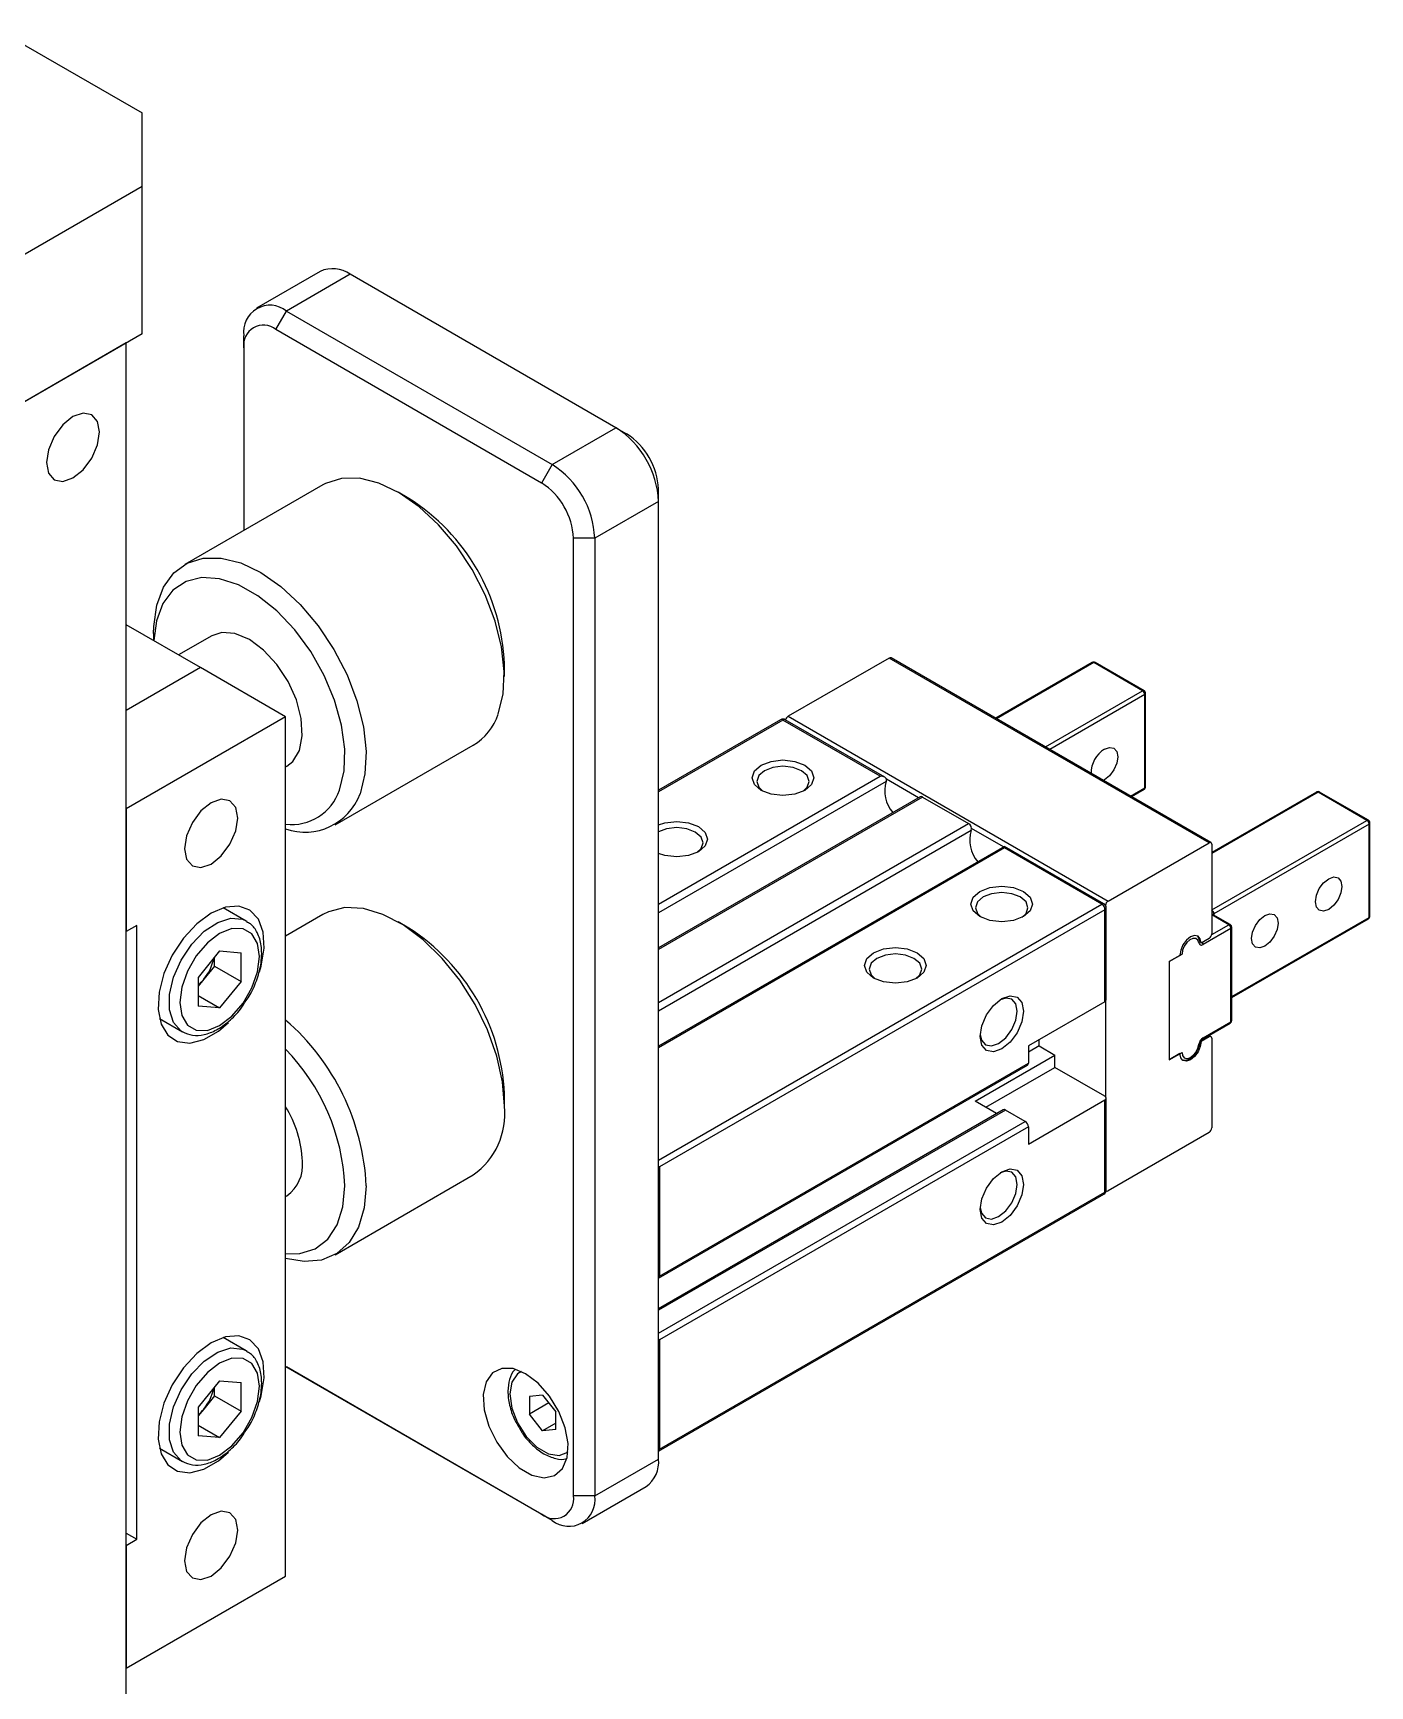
# Model space of a CAD drawing. Header units: millimetres. Extents: x 15 to 1802, y 5 to 899.
# Drawn here: x 1757.5 to 1801.9, y 798 to 853 of the extents above; entities that cross this region are included whole.
import ezdxf

# ---------------------------------------------------------------- set-up
doc = ezdxf.new("R2010")
doc.units = ezdxf.units.MM

msp = doc.modelspace()

# ---------------------------------------------------------------- linework, layer by layer
at = {"color": 7, "linetype": 'Continuous', "lineweight": 25}
for p, q in [((1756.488, 852.954), (1761.081, 850.303)), ((1761.081, 847.854), (1761.081, 850.303)), ((1761.081, 847.854), (1749.414, 841.118)), ((1761.081, 842.954), (1761.081, 847.854)), ((1767.006, 845.03), (1764.885, 843.805)), ((1768.006, 844.931), (1765.885, 843.706)), ((1776.845, 839.828), (1768.006, 844.931)), ((1765.531, 843.094), (1765.885, 843.706)), ((1765.885, 843.706), (1774.724, 838.604)), ((1761.081, 842.954), (1749.414, 836.219)), ((1760.551, 842.648), (1749.944, 836.525)), ((1760.551, 775.284), (1760.551, 842.648)), ((1764.471, 842.481), (1764.471, 842.89)), ((1774.37, 837.991), (1765.531, 843.094)), ((1764.471, 842.481), (1764.471, 836.416)), ((1774.724, 838.604), (1776.845, 839.828)), ((1776.845, 839.828), (1777.198, 839.624)), ((1774.724, 838.604), (1774.37, 837.991)), ((1767.097, 837.932), (1762.501, 835.279)), ((1778.259, 837.379), (1778.259, 837.787)), ((1769.951, 837.48), (1769.598, 837.685)), ((1778.259, 837.379), (1776.138, 836.154)), ((1778.259, 805.534), (1778.259, 837.379)), ((1776.138, 836.154), (1775.431, 836.154)), ((1775.431, 804.309), (1775.431, 836.154)), ((1776.138, 836.154), (1776.138, 804.309)), ((1763.025, 831.851), (1760.551, 833.279)), ((1761.465, 832.99), (1761.465, 832.751)), ((1763.397, 832.91), (1762.294, 832.273)), ((1763.025, 831.851), (1760.551, 830.422)), ((1765.854, 830.218), (1763.025, 831.851)), ((1773.133, 831.561), (1773.133, 831.969)), ((1785.931, 832.171), (1782.572, 830.232)), ((1796.573, 826.027), (1785.931, 832.171)), ((1796.636, 826.033), (1785.994, 832.177)), ((1792.687, 832.022), (1789.475, 830.167)), ((1794.363, 831.078), (1792.737, 832.017)), ((1794.413, 831.083), (1792.787, 832.022)), ((1794.434, 827.853), (1794.434, 830.956)), ((1794.463, 827.894), (1794.463, 830.997)), ((1765.854, 830.218), (1760.551, 827.156)), ((1765.854, 801.639), (1765.854, 830.218)), ((1782.321, 830.117), (1778.259, 827.772)), ((1785.634, 828.24), (1782.396, 830.109)), ((1785.784, 828.204), (1782.471, 830.117)), ((1782.572, 830.232), (1793.214, 824.088)), ((1767.501, 826.619), (1772.097, 829.272)), ((1765.854, 828.555), (1765.897, 828.58)), ((1793.988, 827.562), (1794.413, 827.807)), ((1786.967, 827.557), (1778.259, 822.53)), ((1787.042, 827.549), (1788.568, 826.668)), ((1800.147, 827.715), (1796.662, 825.703)), ((1801.823, 826.772), (1800.197, 827.711)), ((1801.873, 826.777), (1800.247, 827.715)), ((1760.551, 827.156), (1760.551, 823.074)), ((1796.662, 823.792), (1801.823, 826.772)), ((1801.894, 826.649), (1796.732, 823.669)), ((1801.894, 823.546), (1801.894, 826.649)), ((1801.923, 823.587), (1801.923, 826.69)), ((1789.764, 825.906), (1778.259, 819.264)), ((1793.077, 823.994), (1789.764, 825.906)), ((1793.002, 823.986), (1789.764, 825.855)), ((1793.214, 824.088), (1796.573, 826.027)), ((1796.662, 825.976), (1796.662, 822.996)), ((1764.547, 823.423), (1763.783, 823.865)), ((1767.097, 823.643), (1765.854, 822.925)), ((1793.108, 823.802), (1778.294, 815.251)), ((1793.108, 820.74), (1793.108, 823.802)), ((1793.152, 820.838), (1793.152, 823.864)), ((1797.227, 823.302), (1796.662, 823.628)), ((1797.277, 823.307), (1796.712, 823.633)), ((1797.327, 820.876), (1801.873, 823.501)), ((1760.904, 823.278), (1760.551, 823.074)), ((1760.904, 802.864), (1760.904, 823.278)), ((1769.951, 823.191), (1769.598, 823.395)), ((1797.298, 823.179), (1796.373, 822.645)), ((1797.298, 820.077), (1797.298, 823.179)), ((1797.327, 820.117), (1797.327, 823.22)), ((1763.662, 822.429), (1762.951, 821.545)), ((1763.662, 822.429), (1764.372, 822.365)), ((1764.372, 821.417), (1764.372, 822.365)), ((1795.247, 822.077), (1795.672, 822.322)), ((1796.262, 822.753), (1796.261, 822.758)), ((1796.308, 822.69), (1796.291, 822.699)), ((1796.573, 822.843), (1796.308, 822.69)), ((1763.489, 821.928), (1763.133, 821.486)), ((1763.489, 821.928), (1763.489, 822.213)), ((1763.489, 821.928), (1764.372, 821.417)), ((1795.601, 822.281), (1795.247, 822.077)), ((1795.247, 822.077), (1795.247, 818.811)), ((1762.951, 821.545), (1762.951, 820.597)), ((1763.133, 821.486), (1762.951, 821.259)), ((1764.372, 821.417), (1763.662, 820.533)), ((1762.951, 820.944), (1763.662, 820.533)), ((1793.108, 820.74), (1790.563, 819.271)), ((1793.126, 820.755), (1793.126, 817.584)), ((1761.658, 820.184), (1762.423, 819.743)), ((1763.662, 820.533), (1762.951, 820.597)), ((1796.573, 819.577), (1796.308, 819.423)), ((1796.352, 819.497), (1797.277, 820.031)), ((1796.373, 819.542), (1797.298, 820.077)), ((1796.636, 819.583), (1796.568, 819.622)), ((1790.563, 819.271), (1790.563, 818.699)), ((1790.916, 819.27), (1790.563, 819.066)), ((1790.916, 819.27), (1790.916, 819.475)), ((1790.916, 819.27), (1791.447, 818.964)), ((1795.247, 818.811), (1795.672, 819.056)), ((1795.601, 819.015), (1795.247, 818.811)), ((1796.308, 819.423), (1796.291, 819.433)), ((1796.662, 819.525), (1796.662, 816.545)), ((1778.259, 811.546), (1790.532, 818.631)), ((1778.294, 811.617), (1790.563, 818.699)), ((1788.795, 817.434), (1791.447, 818.964)), ((1789.149, 817.229), (1791.447, 818.556)), ((1791.447, 818.556), (1791.447, 818.964)), ((1793.108, 817.597), (1791.447, 818.556)), ((1773.133, 817.272), (1773.133, 817.68)), ((1789.507, 817.023), (1788.795, 817.434)), ((1790.563, 816.005), (1793.108, 817.474)), ((1793.108, 814.412), (1793.108, 817.474)), ((1793.152, 814.473), (1793.152, 817.535)), ((1789.723, 817.147), (1778.259, 810.529)), ((1790.457, 816.76), (1789.798, 817.14)), ((1790.563, 816.576), (1778.294, 809.494)), ((1790.563, 816.576), (1790.563, 816.005)), ((1796.573, 816.392), (1793.214, 814.453)), ((1778.294, 815.251), (1778.294, 811.617)), ((1767.501, 812.329), (1772.097, 814.982)), ((1765.854, 814.265), (1765.897, 814.29)), ((1778.263, 805.792), (1793.077, 814.344)), ((1778.294, 805.86), (1793.108, 814.412)), ((1793.15, 814.448), (1793.152, 814.447)), ((1764.547, 809.134), (1763.783, 809.575)), ((1778.294, 809.494), (1778.294, 805.86)), ((1765.854, 808.613), (1774.37, 803.697)), ((1765.854, 808.613), (1765.885, 808.595)), ((1774.724, 803.493), (1765.885, 808.595)), ((1763.662, 808.139), (1762.951, 807.255)), ((1763.662, 808.139), (1764.372, 808.076)), ((1764.372, 807.128), (1764.372, 808.076)), ((1763.489, 807.638), (1763.133, 807.196)), ((1763.489, 807.638), (1763.489, 807.924)), ((1763.489, 807.638), (1764.372, 807.128)), ((1774.405, 807.654), (1773.963, 807.615)), ((1773.963, 807.615), (1773.963, 807.025)), ((1774.405, 807.654), (1774.847, 807.104)), ((1762.951, 807.255), (1762.951, 806.308)), ((1763.133, 807.196), (1762.951, 806.97)), ((1764.372, 807.128), (1763.662, 806.244)), ((1774.611, 807.399), (1773.963, 807.025)), ((1774.405, 806.476), (1773.963, 807.025)), ((1774.847, 806.515), (1774.847, 807.104)), ((1762.951, 806.654), (1763.662, 806.244)), ((1774.847, 806.731), (1774.405, 806.476)), ((1774.847, 806.515), (1774.405, 806.476)), ((1761.658, 805.895), (1762.423, 805.453)), ((1763.662, 806.244), (1762.951, 806.308)), ((1776.138, 804.309), (1778.259, 805.534)), ((1778.259, 805.789), (1778.263, 805.792)), ((1776.138, 804.309), (1775.431, 804.309)), ((1775.724, 803.394), (1777.845, 804.618)), ((1774.724, 803.493), (1774.37, 803.697)), ((1760.551, 803.068), (1760.904, 802.864)), ((1760.551, 802.66), (1760.904, 802.864)), ((1760.551, 802.66), (1760.551, 798.577)), ((1760.551, 798.577), (1765.854, 801.639))]:
    msp.add_line(p, q, dxfattribs=at)
at = {"color": 8, "linetype": 'Continuous', "lineweight": 25}
for p, q in [((1792.737, 832.017), (1789.504, 830.151)), ((1791.13, 829.212), (1794.363, 831.078)), ((1794.434, 830.956), (1791.272, 829.13)), ((1782.396, 830.109), (1778.259, 827.721)), ((1778.259, 823.983), (1785.634, 828.24)), ((1785.835, 828.07), (1778.259, 823.697)), ((1786.91, 827.524), (1785.842, 828.14)), ((1793.959, 827.579), (1794.434, 827.853)), ((1787.042, 827.549), (1778.259, 822.479)), ((1800.197, 827.711), (1796.662, 825.669)), ((1778.259, 820.717), (1788.568, 826.668)), ((1788.663, 826.437), (1778.259, 820.431)), ((1789.738, 825.891), (1788.673, 826.506)), ((1789.764, 825.855), (1778.259, 819.213)), ((1778.259, 815.475), (1793.002, 823.986)), ((1796.732, 823.669), (1796.732, 823.621)), ((1797.327, 820.91), (1801.894, 823.546)), ((1796.66, 822.974), (1797.227, 823.302)), ((1796.573, 819.577), (1796.532, 819.6)), ((1789.798, 817.14), (1778.259, 810.479)), ((1778.259, 809.719), (1790.457, 816.76))]:
    msp.add_line(p, q, dxfattribs=at)
at = {"color": 7, "linetype": 'Continuous', "lineweight": 25, "flags": 128}
for points in [[(1758.783, 838.158), (1759.121, 838.43), (1759.408, 838.817), (1759.599, 839.259), (1759.667, 839.688), (1759.599, 840.04), (1759.408, 840.261), (1759.121, 840.316), (1758.783, 840.199), (1758.445, 839.926), (1758.158, 839.539), (1757.966, 839.097), (1757.899, 838.668), (1757.966, 838.316), (1758.158, 838.096), (1758.445, 838.04), (1758.783, 838.158)], [(1772.928, 830.31), (1773.092, 830.967), (1773.13, 831.72), (1773.04, 832.541), (1772.826, 833.401), (1772.495, 834.267), (1772.06, 835.11), (1771.535, 835.898), (1770.941, 836.603), (1770.297, 837.2), (1769.629, 837.666), (1768.959, 837.986), (1768.313, 838.147), (1767.712, 838.144), (1767.18, 837.977), (1767.097, 837.932)], [(1761.465, 832.99), (1761.471, 833.217), (1761.573, 833.926), (1761.798, 834.527), (1762.139, 834.999), (1762.584, 835.324), (1763.116, 835.491), (1763.716, 835.494), (1764.363, 835.333), (1765.033, 835.013), (1765.701, 834.546), (1766.344, 833.95), (1766.939, 833.245), (1767.464, 832.457), (1767.899, 831.614), (1768.23, 830.747), (1768.444, 829.888), (1768.534, 829.067), (1768.496, 828.314), (1768.331, 827.656), (1768.331, 827.656)], [(1767.645, 827.781), (1767.798, 828.415), (1767.823, 829.143), (1767.717, 829.938), (1767.486, 830.765), (1767.139, 831.592), (1766.69, 832.383), (1766.157, 833.108), (1765.562, 833.736), (1764.93, 834.242), (1764.286, 834.604), (1763.657, 834.808), (1763.068, 834.846), (1762.545, 834.716), (1762.107, 834.424), (1761.773, 833.981), (1761.557, 833.405), (1761.469, 832.749)], [(1766.313, 829.098), (1766.411, 829.586), (1766.378, 830.159), (1766.217, 830.776), (1765.94, 831.391), (1765.567, 831.957), (1765.125, 832.434), (1764.649, 832.785), (1764.172, 832.985), (1763.73, 833.019), (1763.397, 832.91)], [(1765.897, 828.58), (1766.091, 828.733), (1766.313, 829.098)], [(1793.091, 829.139), (1793.26, 829.198), (1793.403, 829.17), (1793.499, 829.06), (1793.533, 828.884), (1793.499, 828.669), (1793.403, 828.448), (1793.26, 828.255), (1793.091, 828.118), (1793.056, 828.1)], [(1781.676, 828.606), (1782.008, 828.735), (1782.4, 828.78), (1782.793, 828.735), (1783.125, 828.606), (1783.347, 828.414), (1783.425, 828.188), (1783.347, 827.962), (1783.125, 827.77), (1782.793, 827.641), (1782.4, 827.596), (1782.008, 827.641), (1781.676, 827.77), (1781.453, 827.962), (1781.375, 828.188), (1781.453, 828.414), (1781.676, 828.606)], [(1783.068, 827.739), (1783.209, 827.872), (1783.275, 828.066), (1783.209, 828.259), (1783.019, 828.423), (1782.735, 828.532), (1782.4, 828.571), (1782.065, 828.532), (1781.782, 828.423), (1781.592, 828.259), (1781.525, 828.066), (1781.592, 827.872), (1781.733, 827.739)], [(1763.379, 827.36), (1763.041, 827.087), (1762.754, 826.7), (1762.562, 826.259), (1762.495, 825.829), (1762.562, 825.477), (1762.754, 825.257), (1763.041, 825.201), (1763.379, 825.319), (1763.717, 825.592), (1764.004, 825.979), (1764.196, 826.42), (1764.263, 826.85), (1764.196, 827.201), (1764.004, 827.422), (1763.717, 827.478), (1763.379, 827.36)], [(1778.259, 826.624), (1778.473, 826.694), (1778.865, 826.739), (1779.257, 826.694), (1779.59, 826.565), (1779.812, 826.373), (1779.89, 826.147), (1779.812, 825.921), (1779.59, 825.729), (1779.257, 825.6), (1778.865, 825.555), (1778.473, 825.6), (1778.259, 825.67)], [(1779.532, 825.698), (1779.673, 825.831), (1779.74, 826.024), (1779.673, 826.218), (1779.484, 826.382), (1779.2, 826.491), (1778.865, 826.53), (1778.53, 826.491), (1778.259, 826.389)], [(1789.764, 825.855), (1789.764, 825.877), (1789.764, 825.893), (1789.764, 825.903), (1789.764, 825.906)], [(1788.949, 824.407), (1789.282, 824.536), (1789.674, 824.581), (1790.067, 824.536), (1790.399, 824.407), (1790.621, 824.215), (1790.699, 823.989), (1790.621, 823.762), (1790.399, 823.57), (1790.067, 823.442), (1789.674, 823.397), (1789.282, 823.442), (1788.949, 823.57), (1788.727, 823.762), (1788.649, 823.989), (1788.727, 824.215), (1788.949, 824.407)], [(1800.993, 824.577), (1800.959, 824.363), (1800.863, 824.142), (1800.72, 823.948), (1800.551, 823.812), (1800.382, 823.753), (1800.238, 823.781), (1800.142, 823.891), (1800.109, 824.067), (1800.142, 824.282), (1800.238, 824.503), (1800.382, 824.696), (1800.551, 824.832), (1800.72, 824.891), (1800.863, 824.863), (1800.959, 824.753), (1800.993, 824.577)], [(1790.342, 823.54), (1790.483, 823.673), (1790.549, 823.866), (1790.483, 824.06), (1790.293, 824.224), (1790.009, 824.333), (1789.674, 824.371), (1789.339, 824.333), (1789.056, 824.224), (1788.866, 824.06), (1788.799, 823.866), (1788.866, 823.673), (1789.007, 823.54)], [(1763.379, 823.686), (1762.902, 823.335), (1762.46, 822.858), (1762.087, 822.292), (1761.809, 821.677), (1761.648, 821.06), (1761.615, 820.487), (1761.713, 819.999), (1761.935, 819.633), (1762.263, 819.417), (1762.675, 819.365), (1763.138, 819.483), (1763.62, 819.761), (1763.961, 820.053)], [(1764.992, 821.74), (1765.045, 821.922), (1765.143, 822.523), (1765.11, 823.059), (1764.949, 823.49), (1764.671, 823.783), (1764.297, 823.919), (1763.856, 823.885), (1763.379, 823.686)], [(1773.133, 817.272), (1773.069, 818.081), (1772.879, 818.935), (1772.571, 819.803), (1772.156, 820.653), (1771.648, 821.454), (1771.066, 822.179), (1770.431, 822.799), (1769.765, 823.294), (1769.094, 823.644), (1768.441, 823.838), (1767.829, 823.869), (1767.282, 823.735), (1767.097, 823.643)], [(1798.871, 823.353), (1798.838, 823.138), (1798.742, 822.917), (1798.598, 822.724), (1798.429, 822.587), (1798.26, 822.528), (1798.117, 822.556), (1798.021, 822.667), (1797.987, 822.842), (1798.021, 823.057), (1798.117, 823.278), (1798.26, 823.471), (1798.429, 823.608), (1798.598, 823.667), (1798.742, 823.639), (1798.838, 823.529), (1798.871, 823.353)], [(1764.988, 822.246), (1764.923, 822.682), (1764.734, 823), (1764.441, 823.17), (1764.072, 823.174), (1763.662, 823.012), (1763.252, 822.701), (1762.883, 822.27), (1762.589, 821.762), (1762.401, 821.226), (1762.336, 820.716), (1762.401, 820.28), (1762.589, 819.962), (1762.883, 819.793), (1763.252, 819.788), (1763.662, 819.95), (1764.072, 820.261), (1764.441, 820.692), (1764.734, 821.2), (1764.923, 821.736), (1764.988, 822.246)], [(1796.308, 822.69), (1796.281, 822.83), (1796.204, 822.919), (1796.09, 822.941), (1795.954, 822.894), (1795.819, 822.785), (1795.704, 822.63), (1795.628, 822.453), (1795.601, 822.281)], [(1785.414, 822.366), (1785.746, 822.495), (1786.139, 822.54), (1786.531, 822.495), (1786.864, 822.366), (1787.086, 822.174), (1787.164, 821.948), (1787.086, 821.721), (1786.864, 821.529), (1786.531, 821.401), (1786.139, 821.356), (1785.746, 821.401), (1785.414, 821.529), (1785.192, 821.721), (1785.114, 821.948), (1785.192, 822.174), (1785.414, 822.366)], [(1786.806, 821.499), (1786.947, 821.632), (1787.014, 821.825), (1786.947, 822.019), (1786.757, 822.183), (1786.474, 822.292), (1786.139, 822.33), (1785.804, 822.292), (1785.52, 822.183), (1785.33, 822.019), (1785.264, 821.825), (1785.33, 821.632), (1785.471, 821.499)], [(1796.233, 822.701), (1796.197, 822.793), (1796.128, 822.844), (1796.035, 822.845), (1795.931, 822.797), (1795.83, 822.707), (1795.746, 822.586), (1795.691, 822.452), (1795.672, 822.322)], [(1796.233, 822.701), (1796.24, 822.677), (1796.25, 822.657), (1796.264, 822.641), (1796.282, 822.631), (1796.302, 822.626), (1796.324, 822.627), (1796.348, 822.634), (1796.373, 822.645)], [(1788.954, 819.587), (1789.009, 819.94), (1789.166, 820.302), (1789.402, 820.619), (1789.679, 820.843), (1789.956, 820.939), (1790.191, 820.894), (1790.349, 820.713), (1790.404, 820.424), (1790.349, 820.072), (1790.191, 819.71), (1789.956, 819.393), (1789.679, 819.169), (1789.402, 819.073), (1789.166, 819.118), (1789.009, 819.299), (1788.954, 819.587)], [(1788.956, 819.652), (1789.001, 819.464), (1789.135, 819.309), (1789.336, 819.27), (1789.573, 819.353), (1789.81, 819.544), (1790.01, 819.814), (1790.144, 820.124), (1790.192, 820.424), (1790.144, 820.671), (1790.01, 820.825), (1789.81, 820.864), (1789.624, 820.808)], [(1796.308, 819.423), (1796.281, 819.252), (1796.204, 819.075), (1796.09, 818.92), (1795.954, 818.811), (1795.819, 818.764), (1795.704, 818.786), (1795.628, 818.875), (1795.601, 819.015)], [(1795.672, 819.056), (1795.691, 818.949), (1795.746, 818.878), (1795.83, 818.854), (1795.931, 818.88), (1796.035, 818.953), (1796.128, 819.061), (1796.197, 819.192), (1796.233, 819.326)], [(1778.259, 815.271), (1778.272, 815.264), (1778.294, 815.251)], [(1788.954, 813.831), (1789.009, 814.183), (1789.166, 814.545), (1789.402, 814.862), (1789.679, 815.086), (1789.956, 815.183), (1790.191, 815.137), (1790.349, 814.956), (1790.404, 814.668), (1790.349, 814.316), (1790.191, 813.953), (1789.956, 813.636), (1789.679, 813.412), (1789.402, 813.316), (1789.166, 813.362), (1789.009, 813.542), (1788.954, 813.831)], [(1765.854, 812.359), (1766.33, 812.365), (1766.84, 812.526), (1767.259, 812.848), (1767.571, 813.318), (1767.764, 813.916), (1767.829, 814.618)], [(1768.536, 814.618), (1768.473, 813.883), (1768.283, 813.247), (1767.975, 812.735), (1767.56, 812.365), (1767.052, 812.15), (1766.47, 812.098), (1765.854, 812.205)], [(1788.956, 813.896), (1789.001, 813.707), (1789.135, 813.553), (1789.336, 813.514), (1789.573, 813.596), (1789.81, 813.787), (1790.01, 814.058), (1790.144, 814.367), (1790.192, 814.668), (1790.144, 814.914), (1790.01, 815.068), (1789.81, 815.107), (1789.624, 815.052)], [(1763.379, 809.396), (1762.902, 809.045), (1762.46, 808.569), (1762.087, 808.002), (1761.809, 807.388), (1761.648, 806.771), (1761.615, 806.197), (1761.713, 805.71), (1761.935, 805.344), (1762.263, 805.127), (1762.675, 805.076), (1763.138, 805.194), (1763.62, 805.471), (1763.961, 805.764)], [(1764.992, 807.45), (1765.045, 807.633), (1765.143, 808.234), (1765.11, 808.769), (1764.949, 809.2), (1764.671, 809.494), (1764.297, 809.629), (1763.856, 809.596), (1763.379, 809.396)], [(1764.988, 807.957), (1764.923, 808.393), (1764.734, 808.711), (1764.441, 808.88), (1764.072, 808.884), (1763.662, 808.723), (1763.252, 808.411), (1762.883, 807.98), (1762.589, 807.472), (1762.401, 806.937), (1762.336, 806.426), (1762.401, 805.991), (1762.589, 805.672), (1762.883, 805.503), (1763.252, 805.499), (1763.662, 805.661), (1764.072, 805.972), (1764.441, 806.403), (1764.734, 806.911), (1764.923, 807.446), (1764.988, 807.957)], [(1773.84, 808.371), (1773.423, 808.539), (1773.043, 808.547), (1772.734, 808.395), (1772.523, 808.095), (1772.429, 807.674), (1772.461, 807.171), (1772.615, 806.629), (1772.878, 806.096), (1773.226, 805.621), (1773.629, 805.245), (1774.05, 805.002), (1774.453, 804.913), (1774.802, 804.986), (1775.064, 805.215), (1775.218, 805.579), (1775.25, 806.046), (1775.156, 806.575), (1774.945, 807.118), (1774.636, 807.628), (1774.257, 808.058), (1773.84, 808.371)], [(1763.379, 803.68), (1763.041, 803.407), (1762.754, 803.021), (1762.562, 802.579), (1762.495, 802.149), (1762.562, 801.798), (1762.754, 801.577), (1763.041, 801.522), (1763.379, 801.639), (1763.717, 801.912), (1764.004, 802.299), (1764.196, 802.741), (1764.263, 803.17), (1764.196, 803.522), (1764.004, 803.742), (1763.717, 803.798), (1763.379, 803.68)]]:
    msp.add_lwpolyline(points, dxfattribs=at)
at = {"color": 8, "linetype": 'Continuous', "lineweight": 25, "flags": 128}
for points in [[(1762.419, 819.745), (1762.384, 819.767), (1762.131, 820.049), (1761.999, 820.467), (1761.999, 820.984), (1762.131, 821.554), (1762.384, 822.127), (1762.734, 822.652), (1763.151, 823.082), (1763.597, 823.378), (1764.034, 823.515), (1764.422, 823.481), (1764.561, 823.415)], [(1762.419, 805.456), (1762.384, 805.478), (1762.131, 805.759), (1761.999, 806.177), (1761.999, 806.694), (1762.131, 807.265), (1762.384, 807.838), (1762.734, 808.363), (1763.151, 808.792), (1763.597, 809.089), (1764.034, 809.226), (1764.422, 809.191), (1764.561, 809.126)], [(1773.704, 808.442), (1773.566, 808.363), (1773.375, 808.092), (1773.309, 807.698), (1773.375, 807.227), (1773.566, 806.736), (1773.857, 806.285), (1774.215, 805.928), (1774.596, 805.709), (1774.953, 805.652), (1775.245, 805.767), (1775.247, 805.769)], [(1778.294, 805.86), (1778.272, 805.85), (1778.259, 805.845)]]:
    msp.add_lwpolyline(points, dxfattribs=at)
at = {"color": 7, "linetype": 'Continuous', "lineweight": 25}
for centre, radius, start, end in [((1767.42, 844.113), 1.006, 54.3815, 114.3077), ((1765.333, 843.03), 0.873, 50.7964, 189.2142), ((1765.117, 842.586), 0.655, 50.7969, 189.2141), ((1775.189, 837.239), 3.074, 2.6054, 57.3947), ((1775.956, 837.682), 2.305, 2.6055, 57.3944), ((1773.067, 836.015), 3.074, 2.6054, 57.3947), ((1773.128, 836.05), 2.305, 2.6055, 57.3944), ((1766.303, 831.701), 6.835, 2.2527, 57.7419), ((1785.968, 832.12), 0.0629, 65.6813, 125.6273), ((1792.737, 831.935), 0.1, 60.0027, 119.9973), ((1794.281, 830.949), 0.154, 2.6062, 57.395), ((1794.363, 830.997), 0.1, 0, 60.0027), ((1771.114, 830.91), 1.911, 300.9652, 341.6713), ((1782.396, 829.987), 0.15, 60.0027, 119.9973), ((1782.677, 830.069), 0.194, 122.6628, 168.5266), ((1793.576, 828.351), 0.926, 121.5962, 181.0114), ((1786.873, 827.746), 1.088, 162.6649, 221.1694), ((1785.748, 828.115), 0.0976, 332.7714, 1.7117), ((1794.363, 827.894), 0.1, 299.9973, 0), ((1766.061, 828.303), 1.668, 262.8744, 341.7717), ((1766.507, 828.323), 1.942, 250.3363, 339.9138), ((1786.998, 827.492), 0.0722, 52.8865, 115.797), ((1800.197, 827.629), 0.1, 60.0027, 119.9973), ((1801.741, 826.642), 0.154, 2.6047, 57.3965), ((1801.823, 826.69), 0.1, 0, 60.0027), ((1788.468, 826.492), 0.203, 344.4246, 60.3662), ((1789.702, 826.113), 1.088, 162.6649, 221.1694), ((1796.608, 825.985), 0.0546, 350.7872, 129.2021), ((1792.878, 823.792), 0.231, 2.6062, 57.3954), ((1793.002, 823.864), 0.15, 0, 60.0027), ((1793.32, 823.925), 0.195, 122.8259, 173.2483), ((1796.579, 823.662), 0.154, 2.6047, 57.3965), ((1801.823, 823.587), 0.1, 299.9973, 0), ((1766.232, 817.37), 6.908, 2.5703, 57.4243), ((1796.47, 823.005), 0.192, 302.606, 357.394), ((1797.144, 823.172), 0.154, 2.6048, 57.3952), ((1797.227, 823.22), 0.1, 0, 60.0027), ((1795.604, 822.449), 0.144, 269.062, 298.0514), ((1761.871, 822.516), 1.629, 320.7801, 348.3017), ((1761.995, 822.392), 1.455, 311.0705, 321.4577), ((1760.804, 814.263), 7.741, 2.6341, 49.2786), ((1797.227, 820.117), 0.1, 299.9973, 0), ((1796.608, 819.534), 0.0546, 350.7862, 129.2031), ((1760.861, 814.287), 6.976, 2.7254, 44.3004), ((1796.543, 819.28), 0.313, 122.9006, 171.55), ((1790.491, 818.69), 0.0719, 304.0579, 7.2527), ((1793.085, 817.535), 0.0655, 290.7839, 69.221), ((1762.681, 815.275), 3.737, 2.4432, 31.9055), ((1770.669, 817.007), 2.477, 305.1834, 6.1288), ((1789.755, 817.08), 0.0742, 53.8425, 114.8476), ((1790.333, 816.566), 0.231, 2.6058, 57.395), ((1796.47, 816.554), 0.192, 302.606, 357.394), ((1765.176, 815.306), 1.246, 305.3793, 5.9328), ((1793.002, 814.473), 0.15, 299.9973, 0), ((1793.178, 814.502), 0.0608, 242.4717, 306.5497), ((1761.871, 808.226), 1.629, 320.7777, 348.3042), ((1761.995, 808.103), 1.455, 311.0705, 321.4577), ((1777.279, 805.426), 0.986, 305.0144, 6.2977), ((1774.784, 804.204), 0.655, 230.7967, 9.214), ((1775.276, 804.169), 0.873, 230.7968, 9.214)]:
    msp.add_arc(centre, radius, start, end, dxfattribs=at)
at = {"color": 8, "linetype": 'Continuous', "lineweight": 25}
for centre, radius, start, end in [((1792.708, 831.976), 0.0503, 54.3797, 114.3108), ((1792.766, 831.976), 0.0503, 65.6927, 125.6169), ((1794.393, 831.037), 0.0503, 65.6927, 125.6169), ((1794.413, 831.002), 0.0503, 294.3843, 354.2914), ((1782.352, 830.048), 0.0755, 54.3833, 114.3002), ((1782.44, 830.048), 0.0754, 65.6956, 125.617), ((1794.385, 827.847), 0.0493, 305.017, 6.2946), ((1794.413, 827.899), 0.0503, 294.3843, 354.2914), ((1800.168, 827.67), 0.0503, 54.3797, 114.3108), ((1800.226, 827.67), 0.0503, 65.6927, 125.6169), ((1801.853, 826.731), 0.0503, 65.6927, 125.6169), ((1801.873, 826.695), 0.0503, 294.38, 354.2957), ((1793.046, 823.925), 0.0754, 65.6956, 125.617), ((1793.077, 823.871), 0.0754, 294.3776, 354.3046), ((1796.691, 823.588), 0.0503, 65.6927, 125.6169), ((1796.756, 823.62), 0.0543, 115.5781, 161.4561), ((1801.845, 823.541), 0.0493, 305.0125, 6.2991), ((1801.873, 823.592), 0.0503, 294.38, 354.2957), ((1797.257, 823.261), 0.0503, 65.6927, 125.6169), ((1797.277, 823.225), 0.0503, 294.374, 354.3018), ((1796.201, 822.752), 0.0604, 302.1178, 5.1603), ((1796.229, 822.64), 0.144, 1.9553, 31.1443), ((1797.277, 820.122), 0.0503, 294.374, 354.3018), ((1797.25, 820.071), 0.0479, 304.0496, 7.262), ((1796.225, 819.363), 0.0383, 282.9849, 345.1005), ((1796.323, 819.538), 0.0504, 305.985, 5.6024), ((1793.037, 814.403), 0.0719, 304.0579, 7.2527), ((1793.077, 814.481), 0.0754, 294.3776, 354.3046), ((1778.221, 805.852), 0.0739, 305.0143, 6.2964)]:
    msp.add_arc(centre, radius, start, end, dxfattribs=at)
at = {"color": 7, "linetype": 'Continuous', "lineweight": 25}
for centre, major_axis, ratio, start_param, end_param in [((1785.634, 828.118), (0.212, 0), 0.577382, 0, 1.570796), ((1793.002, 820.924), (-0.106, 0.184), 0.577335, 3.141552, 3.92695), ((1778.188, 811.678), (0.106, 0.184), 0.577335, 4.417914, 4.71243), ((1778.188, 809.555), (0.15, -0.087), 0.00007, 0.785439, 1.079954)]:
    msp.add_ellipse(centre, major_axis=major_axis, ratio=ratio, start_param=start_param, end_param=end_param, dxfattribs=at)
for points, knots in [([(1796.712, 823.633), (1796.707, 823.637), (1796.7, 823.642), (1796.7, 823.642), (1796.7, 823.641)], [0, 0, 0, 0, 0.6177613, 1, 1, 1, 1]), ([(1765.061, 822.348), (1765.057, 822.435), (1765.048, 822.688), (1764.934, 823.029), (1764.753, 823.302), (1764.6, 823.375), (1764.555, 823.396)], [0, 0, 0, 0, 0.191815, 0.557264, 0.871668, 1, 1, 1, 1]), ([(1796.261, 822.758), (1796.253, 822.8), (1796.24, 822.859), (1796.199, 822.897), (1796.187, 822.908)], [0, 0, 0, 0, 0.717658, 1, 1, 1, 1]), ([(1764.537, 820.772), (1764.584, 820.839), (1764.741, 821.065), (1764.921, 821.502), (1765.044, 821.971), (1765.056, 822.244), (1765.061, 822.348)], [0, 0, 0, 0, 0.1394787, 0.4668104, 0.7957778, 1, 1, 1, 1]), ([(1762.419, 819.748), (1762.531, 819.698), (1762.756, 819.599), (1763.153, 819.632), (1763.565, 819.787), (1763.976, 820.08), (1764.315, 820.42), (1764.478, 820.678), (1764.537, 820.772)], [0, 0, 0, 0, 0.1678729, 0.3384335, 0.5163773, 0.7030056, 0.8918932, 1, 1, 1, 1]), ([(1795.714, 818.804), (1795.738, 818.8), (1795.8, 818.789), (1795.913, 818.828), (1796.042, 818.918), (1796.16, 819.063), (1796.236, 819.219), (1796.254, 819.315), (1796.262, 819.353)], [0, 0, 0, 0, 0.0988818, 0.2624941, 0.4548006, 0.6604615, 0.8648688, 1, 1, 1, 1]), ([(1796.262, 819.353), (1796.264, 819.363), (1796.268, 819.383), (1796.283, 819.419), (1796.305, 819.454), (1796.329, 819.481), (1796.345, 819.493), (1796.351, 819.496), (1796.352, 819.497)], [0, 0, 0, 0, 0.190602, 0.386369, 0.594517, 0.803725, 0.976655, 1, 1, 1, 1]), ([(1765.061, 808.059), (1765.057, 808.146), (1765.048, 808.399), (1764.934, 808.74), (1764.753, 809.013), (1764.6, 809.085), (1764.555, 809.106)], [0, 0, 0, 0, 0.19181, 0.557263, 0.871668, 1, 1, 1, 1]), ([(1764.537, 806.483), (1764.584, 806.55), (1764.741, 806.775), (1764.921, 807.213), (1765.044, 807.682), (1765.056, 807.955), (1765.061, 808.059)], [0, 0, 0, 0, 0.1394787, 0.4668104, 0.7957778, 1, 1, 1, 1]), ([(1773.477, 808.496), (1773.475, 808.494), (1773.384, 808.425), (1773.296, 808.18), (1773.229, 807.793), (1773.29, 807.329), (1773.438, 806.874), (1773.602, 806.607), (1773.674, 806.491)], [0, 0, 0, 0, 0.005288, 0.200444, 0.403259, 0.616761, 0.832542, 1, 1, 1, 1]), ([(1762.419, 805.458), (1762.531, 805.409), (1762.756, 805.31), (1763.153, 805.342), (1763.565, 805.498), (1763.976, 805.79), (1764.315, 806.13), (1764.478, 806.389), (1764.537, 806.483)], [0, 0, 0, 0, 0.167872, 0.338433, 0.516377, 0.703005, 0.891892, 1, 1, 1, 1]), ([(1773.674, 806.491), (1773.693, 806.457), (1773.797, 806.268), (1774.062, 805.984), (1774.442, 805.682), (1774.825, 805.543), (1775.09, 805.503), (1775.194, 805.547), (1775.196, 805.548)], [0, 0, 0, 0, 0.05319, 0.292863, 0.53442, 0.779523, 0.994923, 1, 1, 1, 1])]:
    msp.add_open_spline(points, degree=3, knots=knots, dxfattribs=at)

doc.saveas('drawing.dxf')
